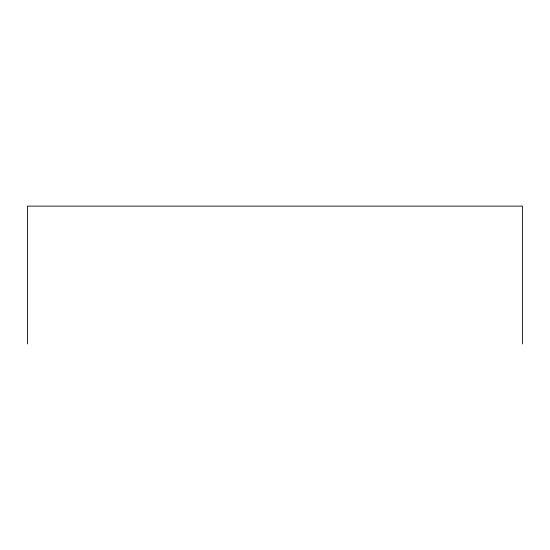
<?xml version="1.0" encoding="UTF-8"?>
<svg xmlns="http://www.w3.org/2000/svg" width="550" height="550" viewBox="0 0 550 550"><rect width="100%" height="100%" fill="white"/><g stroke="black" fill="none" stroke-linecap="round" stroke-linejoin="round"><path stroke-width="0.82" d="M522.5 343.887L522.5 206.113L27.5 206.113L27.5 343.887"/></g></svg>
